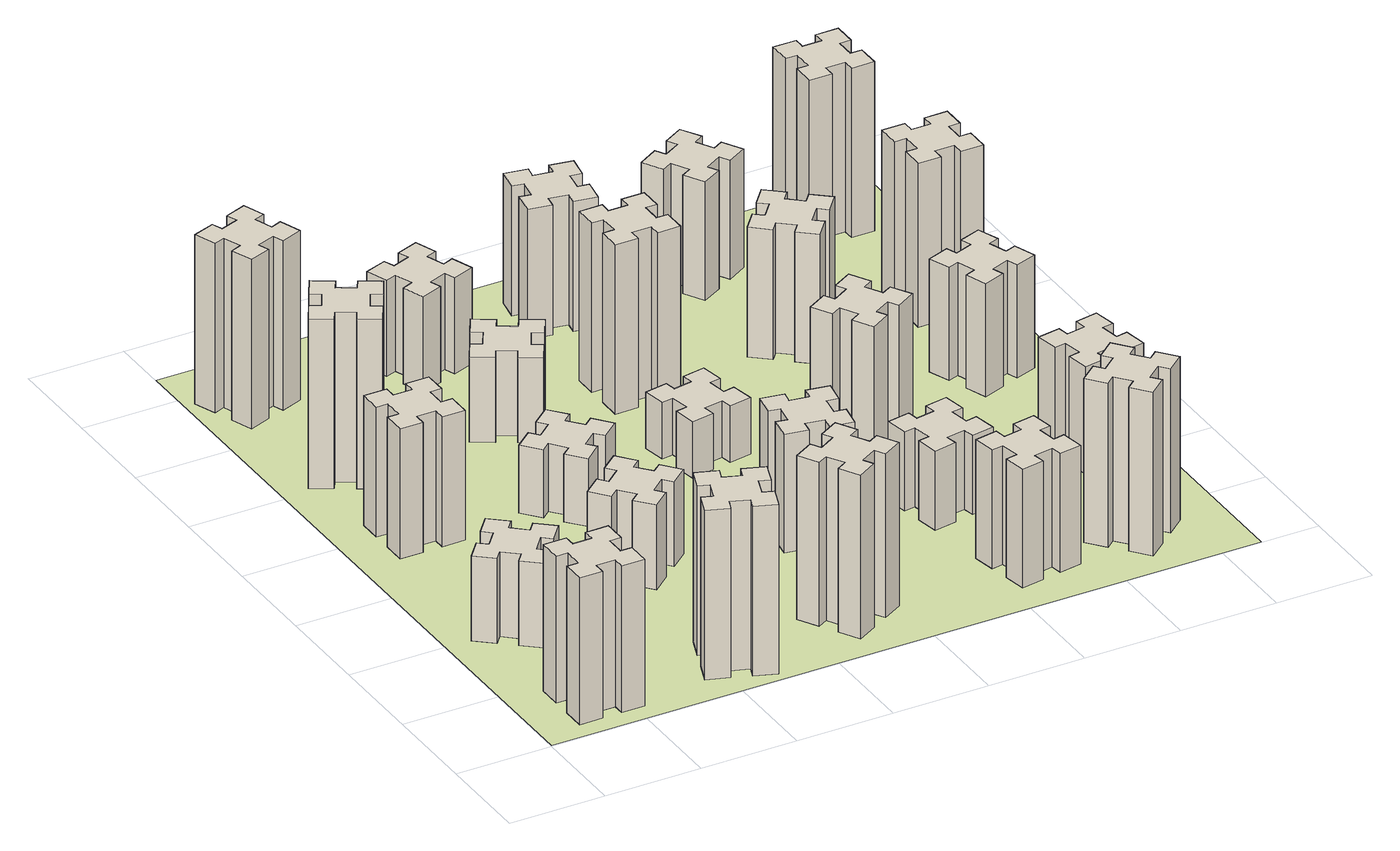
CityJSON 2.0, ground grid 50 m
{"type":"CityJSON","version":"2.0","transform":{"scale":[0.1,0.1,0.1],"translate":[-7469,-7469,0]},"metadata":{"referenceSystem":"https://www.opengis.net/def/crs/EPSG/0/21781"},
"CityObjects":{
"building1":{"type":"Building","attributes":{"class":"1000","function":"1000","usage":"1000","yearOfConstruction":2016,"roofType":"1000","measuredHeight":78,"storeysAboveGround":30,"storeysBelowGround":0},"geometry":[{"type":"Solid","lod":"1","boundaries":[[[[0,1,2,3,4,5,6,7,8,9,10,11,12,13,14,15,16,17,18,19]],[[17,16,20,21]],[[16,15,22,20]],[[15,14,23,22]],[[14,13,24,23]],[[13,12,25,24]],[[12,11,26,25]],[[11,10,27,26]],[[10,9,28,27]],[[9,8,29,28]],[[8,7,30,29]],[[7,6,31,30]],[[6,5,32,31]],[[5,4,33,32]],[[4,3,34,33]],[[3,2,35,34]],[[2,1,36,35]],[[1,0,37,36]],[[0,19,38,37]],[[19,18,39,38]],[[18,17,21,39]],[[24,25,26,27,28,29,30,31,32,33,34,35,36,37,38,39,21,20,22,23]]]]}]},
"building2":{"type":"Building","attributes":{"class":"1000","function":"1000","usage":"1000","yearOfConstruction":2016,"roofType":"1000","measuredHeight":45,"storeysAboveGround":30,"storeysBelowGround":0},"geometry":[{"type":"Solid","lod":"1","boundaries":[[[[40,41,42,43,44,45,46,47,48,49,50,51,52,53,54,55,56,57,58,59]],[[57,56,60,61]],[[56,55,62,60]],[[55,54,63,62]],[[54,53,64,63]],[[53,52,65,64]],[[52,51,66,65]],[[51,50,67,66]],[[50,49,68,67]],[[49,48,69,68]],[[48,47,70,69]],[[47,46,71,70]],[[46,45,72,71]],[[45,44,73,72]],[[44,43,74,73]],[[43,42,75,74]],[[42,41,76,75]],[[41,40,77,76]],[[40,59,78,77]],[[59,58,79,78]],[[58,57,61,79]],[[64,65,66,67,68,69,70,71,72,73,74,75,76,77,78,79,61,60,62,63]]]]}]},
"building3":{"type":"Building","attributes":{"class":"1000","function":"1000","usage":"1000","yearOfConstruction":2016,"roofType":"1000","measuredHeight":69,"storeysAboveGround":30,"storeysBelowGround":0},"geometry":[{"type":"Solid","lod":"1","boundaries":[[[[80,81,82,83,84,85,86,87,88,89,90,91,92,93,94,95,96,97,98,99]],[[97,96,100,101]],[[96,95,102,100]],[[95,94,103,102]],[[94,93,104,103]],[[93,92,105,104]],[[92,91,106,105]],[[91,90,107,106]],[[90,89,108,107]],[[89,88,109,108]],[[88,87,110,109]],[[87,86,111,110]],[[86,85,112,111]],[[85,84,113,112]],[[84,83,114,113]],[[83,82,115,114]],[[82,81,116,115]],[[81,80,117,116]],[[80,99,118,117]],[[99,98,119,118]],[[98,97,101,119]],[[104,105,106,107,108,109,110,111,112,113,114,115,116,117,118,119,101,100,102,103]]]]}]},
"building4":{"type":"Building","attributes":{"class":"1000","function":"1000","usage":"1000","yearOfConstruction":2016,"roofType":"1000","measuredHeight":90,"storeysAboveGround":30,"storeysBelowGround":0},"geometry":[{"type":"Solid","lod":"1","boundaries":[[[[120,121,122,123,124,125,126,127,128,129,130,131,132,133,134,135,136,137,138,139]],[[137,136,140,141]],[[136,135,142,140]],[[135,134,143,142]],[[134,133,144,143]],[[133,132,145,144]],[[132,131,146,145]],[[131,130,147,146]],[[130,129,148,147]],[[129,128,149,148]],[[128,127,150,149]],[[127,126,151,150]],[[126,125,152,151]],[[125,124,153,152]],[[124,123,154,153]],[[123,122,155,154]],[[122,121,156,155]],[[121,120,157,156]],[[120,139,158,157]],[[139,138,159,158]],[[138,137,141,159]],[[144,145,146,147,148,149,150,151,152,153,154,155,156,157,158,159,141,140,142,143]]]]}]},
"building5":{"type":"Building","attributes":{"class":"1000","function":"1000","usage":"1000","yearOfConstruction":2016,"roofType":"1000","measuredHeight":90,"storeysAboveGround":30,"storeysBelowGround":0},"geometry":[{"type":"Solid","lod":"1","boundaries":[[[[160,161,162,163,164,165,166,167,168,169,170,171,172,173,174,175,176,177,178,179]],[[177,176,180,181]],[[176,175,182,180]],[[175,174,183,182]],[[174,173,184,183]],[[173,172,185,184]],[[172,171,186,185]],[[171,170,187,186]],[[170,169,188,187]],[[169,168,189,188]],[[168,167,190,189]],[[167,166,191,190]],[[166,165,192,191]],[[165,164,193,192]],[[164,163,194,193]],[[163,162,195,194]],[[162,161,196,195]],[[161,160,197,196]],[[160,179,198,197]],[[179,178,199,198]],[[178,177,181,199]],[[184,185,186,187,188,189,190,191,192,193,194,195,196,197,198,199,181,180,182,183]]]]}]},
"building6":{"type":"Building","attributes":{"class":"1000","function":"1000","usage":"1000","yearOfConstruction":2016,"roofType":"1000","measuredHeight":90,"storeysAboveGround":30,"storeysBelowGround":0},"geometry":[{"type":"Solid","lod":"1","boundaries":[[[[200,201,202,203,204,205,206,207,208,209,210,211,212,213,214,215,216,217,218,219]],[[217,216,220,221]],[[216,215,222,220]],[[215,214,223,222]],[[214,213,224,223]],[[213,212,225,224]],[[212,211,226,225]],[[211,210,227,226]],[[210,209,228,227]],[[209,208,229,228]],[[208,207,230,229]],[[207,206,231,230]],[[206,205,232,231]],[[205,204,233,232]],[[204,203,234,233]],[[203,202,235,234]],[[202,201,236,235]],[[201,200,237,236]],[[200,219,238,237]],[[219,218,239,238]],[[218,217,221,239]],[[224,225,226,227,228,229,230,231,232,233,234,235,236,237,238,239,221,220,222,223]]]]}]},
"building7":{"type":"Building","attributes":{"class":"1000","function":"1000","usage":"1000","yearOfConstruction":2016,"roofType":"1000","measuredHeight":45,"storeysAboveGround":30,"storeysBelowGround":0},"geometry":[{"type":"Solid","lod":"1","boundaries":[[[[240,241,242,243,244,245,246,247,248,249,250,251,252,253,254,255,256,257,258,259]],[[257,256,260,261]],[[256,255,262,260]],[[255,254,263,262]],[[254,253,264,263]],[[253,252,265,264]],[[252,251,266,265]],[[251,250,267,266]],[[250,249,268,267]],[[249,248,269,268]],[[248,247,270,269]],[[247,246,271,270]],[[246,245,272,271]],[[245,244,273,272]],[[244,243,274,273]],[[243,242,275,274]],[[242,241,276,275]],[[241,240,277,276]],[[240,259,278,277]],[[259,258,279,278]],[[258,257,261,279]],[[264,265,266,267,268,269,270,271,272,273,274,275,276,277,278,279,261,260,262,263]]]]}]},
"building8":{"type":"Building","attributes":{"class":"1000","function":"1000","usage":"1000","yearOfConstruction":2016,"roofType":"1000","measuredHeight":36,"storeysAboveGround":30,"storeysBelowGround":0},"geometry":[{"type":"Solid","lod":"1","boundaries":[[[[280,281,282,283,284,285,286,287,288,289,290,291,292,293,294,295,296,297,298,299]],[[297,296,300,301]],[[296,295,302,300]],[[295,294,303,302]],[[294,293,304,303]],[[293,292,305,304]],[[292,291,306,305]],[[291,290,307,306]],[[290,289,308,307]],[[289,288,309,308]],[[288,287,310,309]],[[287,286,311,310]],[[286,285,312,311]],[[285,284,313,312]],[[284,283,314,313]],[[283,282,315,314]],[[282,281,316,315]],[[281,280,317,316]],[[280,299,318,317]],[[299,298,319,318]],[[298,297,301,319]],[[304,305,306,307,308,309,310,311,312,313,314,315,316,317,318,319,301,300,302,303]]]]}]},
"building9":{"type":"Building","attributes":{"class":"1000","function":"1000","usage":"1000","yearOfConstruction":2016,"roofType":"1000","measuredHeight":87,"storeysAboveGround":30,"storeysBelowGround":0},"geometry":[{"type":"Solid","lod":"1","boundaries":[[[[320,321,322,323,324,325,326,327,328,329,330,331,332,333,334,335,336,337,338,339]],[[337,336,340,341]],[[336,335,342,340]],[[335,334,343,342]],[[334,333,344,343]],[[333,332,345,344]],[[332,331,346,345]],[[331,330,347,346]],[[330,329,348,347]],[[329,328,349,348]],[[328,327,350,349]],[[327,326,351,350]],[[326,325,352,351]],[[325,324,353,352]],[[324,323,354,353]],[[323,322,355,354]],[[322,321,356,355]],[[321,320,357,356]],[[320,339,358,357]],[[339,338,359,358]],[[338,337,341,359]],[[344,345,346,347,348,349,350,351,352,353,354,355,356,357,358,359,341,340,342,343]]]]}]},
"building10":{"type":"Building","attributes":{"class":"1000","function":"1000","usage":"1000","yearOfConstruction":2016,"roofType":"1000","measuredHeight":45,"storeysAboveGround":30,"storeysBelowGround":0},"geometry":[{"type":"Solid","lod":"1","boundaries":[[[[360,361,362,363,364,365,366,367,368,369,370,371,372,373,374,375,376,377,378,379]],[[377,376,380,381]],[[376,375,382,380]],[[375,374,383,382]],[[374,373,384,383]],[[373,372,385,384]],[[372,371,386,385]],[[371,370,387,386]],[[370,369,388,387]],[[369,368,389,388]],[[368,367,390,389]],[[367,366,391,390]],[[366,365,392,391]],[[365,364,393,392]],[[364,363,394,393]],[[363,362,395,394]],[[362,361,396,395]],[[361,360,397,396]],[[360,379,398,397]],[[379,378,399,398]],[[378,377,381,399]],[[384,385,386,387,388,389,390,391,392,393,394,395,396,397,398,399,381,380,382,383]]]]}]},
"building11":{"type":"Building","attributes":{"class":"1000","function":"1000","usage":"1000","yearOfConstruction":2016,"roofType":"1000","measuredHeight":51,"storeysAboveGround":30,"storeysBelowGround":0},"geometry":[{"type":"Solid","lod":"1","boundaries":[[[[400,401,402,403,404,405,406,407,408,409,410,411,412,413,414,415,416,417,418,419]],[[417,416,420,421]],[[416,415,422,420]],[[415,414,423,422]],[[414,413,424,423]],[[413,412,425,424]],[[412,411,426,425]],[[411,410,427,426]],[[410,409,428,427]],[[409,408,429,428]],[[408,407,430,429]],[[407,406,431,430]],[[406,405,432,431]],[[405,404,433,432]],[[404,403,434,433]],[[403,402,435,434]],[[402,401,436,435]],[[401,400,437,436]],[[400,419,438,437]],[[419,418,439,438]],[[418,417,421,439]],[[424,425,426,427,428,429,430,431,432,433,434,435,436,437,438,439,421,420,422,423]]]]}]},
"building12":{"type":"Building","attributes":{"class":"1000","function":"1000","usage":"1000","yearOfConstruction":2016,"roofType":"1000","measuredHeight":63,"storeysAboveGround":30,"storeysBelowGround":0},"geometry":[{"type":"Solid","lod":"1","boundaries":[[[[440,441,442,443,444,445,446,447,448,449,450,451,452,453,454,455,456,457,458,459]],[[457,456,460,461]],[[456,455,462,460]],[[455,454,463,462]],[[454,453,464,463]],[[453,452,465,464]],[[452,451,466,465]],[[451,450,467,466]],[[450,449,468,467]],[[449,448,469,468]],[[448,447,470,469]],[[447,446,471,470]],[[446,445,472,471]],[[445,444,473,472]],[[444,443,474,473]],[[443,442,475,474]],[[442,441,476,475]],[[441,440,477,476]],[[440,459,478,477]],[[459,458,479,478]],[[458,457,461,479]],[[464,465,466,467,468,469,470,471,472,473,474,475,476,477,478,479,461,460,462,463]]]]}]},
"building13":{"type":"Building","attributes":{"class":"1000","function":"1000","usage":"1000","yearOfConstruction":2016,"roofType":"1000","measuredHeight":30,"storeysAboveGround":30,"storeysBelowGround":0},"geometry":[{"type":"Solid","lod":"1","boundaries":[[[[480,481,482,483,484,485,486,487,488,489,490,491,492,493,494,495,496,497,498,499]],[[497,496,500,501]],[[496,495,502,500]],[[495,494,503,502]],[[494,493,504,503]],[[493,492,505,504]],[[492,491,506,505]],[[491,490,507,506]],[[490,489,508,507]],[[489,488,509,508]],[[488,487,510,509]],[[487,486,511,510]],[[486,485,512,511]],[[485,484,513,512]],[[484,483,514,513]],[[483,482,515,514]],[[482,481,516,515]],[[481,480,517,516]],[[480,499,518,517]],[[499,498,519,518]],[[498,497,501,519]],[[504,505,506,507,508,509,510,511,512,513,514,515,516,517,518,519,501,500,502,503]]]]}]},
"building14":{"type":"Building","attributes":{"class":"1000","function":"1000","usage":"1000","yearOfConstruction":2016,"roofType":"1000","measuredHeight":90,"storeysAboveGround":30,"storeysBelowGround":0},"geometry":[{"type":"Solid","lod":"1","boundaries":[[[[520,521,522,523,524,525,526,527,528,529,530,531,532,533,534,535,536,537,538,539]],[[537,536,540,541]],[[536,535,542,540]],[[535,534,543,542]],[[534,533,544,543]],[[533,532,545,544]],[[532,531,546,545]],[[531,530,547,546]],[[530,529,548,547]],[[529,528,549,548]],[[528,527,550,549]],[[527,526,551,550]],[[526,525,552,551]],[[525,524,553,552]],[[524,523,554,553]],[[523,522,555,554]],[[522,521,556,555]],[[521,520,557,556]],[[520,539,558,557]],[[539,538,559,558]],[[538,537,541,559]],[[544,545,546,547,548,549,550,551,552,553,554,555,556,557,558,559,541,540,542,543]]]]}]},
"building15":{"type":"Building","attributes":{"class":"1000","function":"1000","usage":"1000","yearOfConstruction":2016,"roofType":"1000","measuredHeight":63,"storeysAboveGround":30,"storeysBelowGround":0},"geometry":[{"type":"Solid","lod":"1","boundaries":[[[[560,561,562,563,564,565,566,567,568,569,570,571,572,573,574,575,576,577,578,579]],[[577,576,580,581]],[[576,575,582,580]],[[575,574,583,582]],[[574,573,584,583]],[[573,572,585,584]],[[572,571,586,585]],[[571,570,587,586]],[[570,569,588,587]],[[569,568,589,588]],[[568,567,590,589]],[[567,566,591,590]],[[566,565,592,591]],[[565,564,593,592]],[[564,563,594,593]],[[563,562,595,594]],[[562,561,596,595]],[[561,560,597,596]],[[560,579,598,597]],[[579,578,599,598]],[[578,577,581,599]],[[584,585,586,587,588,589,590,591,592,593,594,595,596,597,598,599,581,580,582,583]]]]}]},
"building16":{"type":"Building","attributes":{"class":"1000","function":"1000","usage":"1000","yearOfConstruction":2016,"roofType":"1000","measuredHeight":69,"storeysAboveGround":30,"storeysBelowGround":0},"geometry":[{"type":"Solid","lod":"1","boundaries":[[[[600,601,602,603,604,605,606,607,608,609,610,611,612,613,614,615,616,617,618,619]],[[617,616,620,621]],[[616,615,622,620]],[[615,614,623,622]],[[614,613,624,623]],[[613,612,625,624]],[[612,611,626,625]],[[611,610,627,626]],[[610,609,628,627]],[[609,608,629,628]],[[608,607,630,629]],[[607,606,631,630]],[[606,605,632,631]],[[605,604,633,632]],[[604,603,634,633]],[[603,602,635,634]],[[602,601,636,635]],[[601,600,637,636]],[[600,619,638,637]],[[619,618,639,638]],[[618,617,621,639]],[[624,625,626,627,628,629,630,631,632,633,634,635,636,637,638,639,621,620,622,623]]]]}]},
"building17":{"type":"Building","attributes":{"class":"1000","function":"1000","usage":"1000","yearOfConstruction":2016,"roofType":"1000","measuredHeight":42,"storeysAboveGround":30,"storeysBelowGround":0},"geometry":[{"type":"Solid","lod":"1","boundaries":[[[[640,641,642,643,644,645,646,647,648,649,650,651,652,653,654,655,656,657,658,659]],[[657,656,660,661]],[[656,655,662,660]],[[655,654,663,662]],[[654,653,664,663]],[[653,652,665,664]],[[652,651,666,665]],[[651,650,667,666]],[[650,649,668,667]],[[649,648,669,668]],[[648,647,670,669]],[[647,646,671,670]],[[646,645,672,671]],[[645,644,673,672]],[[644,643,674,673]],[[643,642,675,674]],[[642,641,676,675]],[[641,640,677,676]],[[640,659,678,677]],[[659,658,679,678]],[[658,657,661,679]],[[664,665,666,667,668,669,670,671,672,673,674,675,676,677,678,679,661,660,662,663]]]]}]},
"building18":{"type":"Building","attributes":{"class":"1000","function":"1000","usage":"1000","yearOfConstruction":2016,"roofType":"1000","measuredHeight":69,"storeysAboveGround":30,"storeysBelowGround":0},"geometry":[{"type":"Solid","lod":"1","boundaries":[[[[680,681,682,683,684,685,686,687,688,689,690,691,692,693,694,695,696,697,698,699]],[[697,696,700,701]],[[696,695,702,700]],[[695,694,703,702]],[[694,693,704,703]],[[693,692,705,704]],[[692,691,706,705]],[[691,690,707,706]],[[690,689,708,707]],[[689,688,709,708]],[[688,687,710,709]],[[687,686,711,710]],[[686,685,712,711]],[[685,684,713,712]],[[684,683,714,713]],[[683,682,715,714]],[[682,681,716,715]],[[681,680,717,716]],[[680,699,718,717]],[[699,698,719,718]],[[698,697,701,719]],[[704,705,706,707,708,709,710,711,712,713,714,715,716,717,718,719,701,700,702,703]]]]}]},
"building19":{"type":"Building","attributes":{"class":"1000","function":"1000","usage":"1000","yearOfConstruction":2016,"roofType":"1000","measuredHeight":87,"storeysAboveGround":30,"storeysBelowGround":0},"geometry":[{"type":"Solid","lod":"1","boundaries":[[[[720,721,722,723,724,725,726,727,728,729,730,731,732,733,734,735,736,737,738,739]],[[737,736,740,741]],[[736,735,742,740]],[[735,734,743,742]],[[734,733,744,743]],[[733,732,745,744]],[[732,731,746,745]],[[731,730,747,746]],[[730,729,748,747]],[[729,728,749,748]],[[728,727,750,749]],[[727,726,751,750]],[[726,725,752,751]],[[725,724,753,752]],[[724,723,754,753]],[[723,722,755,754]],[[722,721,756,755]],[[721,720,757,756]],[[720,739,758,757]],[[739,738,759,758]],[[738,737,741,759]],[[744,745,746,747,748,749,750,751,752,753,754,755,756,757,758,759,741,740,742,743]]]]}]},
"building20":{"type":"Building","attributes":{"class":"1000","function":"1000","usage":"1000","yearOfConstruction":2016,"roofType":"1000","measuredHeight":69,"storeysAboveGround":30,"storeysBelowGround":0},"geometry":[{"type":"Solid","lod":"1","boundaries":[[[[760,761,762,763,764,765,766,767,768,769,770,771,772,773,774,775,776,777,778,779]],[[777,776,780,781]],[[776,775,782,780]],[[775,774,783,782]],[[774,773,784,783]],[[773,772,785,784]],[[772,771,786,785]],[[771,770,787,786]],[[770,769,788,787]],[[769,768,789,788]],[[768,767,790,789]],[[767,766,791,790]],[[766,765,792,791]],[[765,764,793,792]],[[764,763,794,793]],[[763,762,795,794]],[[762,761,796,795]],[[761,760,797,796]],[[760,779,798,797]],[[779,778,799,798]],[[778,777,781,799]],[[784,785,786,787,788,789,790,791,792,793,794,795,796,797,798,799,781,780,782,783]]]]}]},
"building21":{"type":"Building","attributes":{"class":"1000","function":"1000","usage":"1000","yearOfConstruction":2016,"roofType":"1000","measuredHeight":63,"storeysAboveGround":30,"storeysBelowGround":0},"geometry":[{"type":"Solid","lod":"1","boundaries":[[[[800,801,802,803,804,805,806,807,808,809,810,811,812,813,814,815,816,817,818,819]],[[817,816,820,821]],[[816,815,822,820]],[[815,814,823,822]],[[814,813,824,823]],[[813,812,825,824]],[[812,811,826,825]],[[811,810,827,826]],[[810,809,828,827]],[[809,808,829,828]],[[808,807,830,829]],[[807,806,831,830]],[[806,805,832,831]],[[805,804,833,832]],[[804,803,834,833]],[[803,802,835,834]],[[802,801,836,835]],[[801,800,837,836]],[[800,819,838,837]],[[819,818,839,838]],[[818,817,821,839]],[[824,825,826,827,828,829,830,831,832,833,834,835,836,837,838,839,821,820,822,823]]]]}]},
"building22":{"type":"Building","attributes":{"class":"1000","function":"1000","usage":"1000","yearOfConstruction":2016,"roofType":"1000","measuredHeight":57,"storeysAboveGround":30,"storeysBelowGround":0},"geometry":[{"type":"Solid","lod":"1","boundaries":[[[[840,841,842,843,844,845,846,847,848,849,850,851,852,853,854,855,856,857,858,859]],[[857,856,860,861]],[[856,855,862,860]],[[855,854,863,862]],[[854,853,864,863]],[[853,852,865,864]],[[852,851,866,865]],[[851,850,867,866]],[[850,849,868,867]],[[849,848,869,868]],[[848,847,870,869]],[[847,846,871,870]],[[846,845,872,871]],[[845,844,873,872]],[[844,843,874,873]],[[843,842,875,874]],[[842,841,876,875]],[[841,840,877,876]],[[840,859,878,877]],[[859,858,879,878]],[[858,857,861,879]],[[864,865,866,867,868,869,870,871,872,873,874,875,876,877,878,879,861,860,862,863]]]]}]},
"building23":{"type":"Building","attributes":{"class":"1000","function":"1000","usage":"1000","yearOfConstruction":2016,"roofType":"1000","measuredHeight":60,"storeysAboveGround":30,"storeysBelowGround":0},"geometry":[{"type":"Solid","lod":"1","boundaries":[[[[880,881,882,883,884,885,886,887,888,889,890,891,892,893,894,895,896,897,898,899]],[[897,896,900,901]],[[896,895,902,900]],[[895,894,903,902]],[[894,893,904,903]],[[893,892,905,904]],[[892,891,906,905]],[[891,890,907,906]],[[890,889,908,907]],[[889,888,909,908]],[[888,887,910,909]],[[887,886,911,910]],[[886,885,912,911]],[[885,884,913,912]],[[884,883,914,913]],[[883,882,915,914]],[[882,881,916,915]],[[881,880,917,916]],[[880,899,918,917]],[[899,898,919,918]],[[898,897,901,919]],[[904,905,906,907,908,909,910,911,912,913,914,915,916,917,918,919,901,900,902,903]]]]}]},
"building24":{"type":"Building","attributes":{"class":"1000","function":"1000","usage":"1000","yearOfConstruction":2016,"roofType":"1000","measuredHeight":87,"storeysAboveGround":30,"storeysBelowGround":0},"geometry":[{"type":"Solid","lod":"1","boundaries":[[[[920,921,922,923,924,925,926,927,928,929,930,931,932,933,934,935,936,937,938,939]],[[937,936,940,941]],[[936,935,942,940]],[[935,934,943,942]],[[934,933,944,943]],[[933,932,945,944]],[[932,931,946,945]],[[931,930,947,946]],[[930,929,948,947]],[[929,928,949,948]],[[928,927,950,949]],[[927,926,951,950]],[[926,925,952,951]],[[925,924,953,952]],[[924,923,954,953]],[[923,922,955,954]],[[922,921,956,955]],[[921,920,957,956]],[[920,939,958,957]],[[939,938,959,958]],[[938,937,941,959]],[[944,945,946,947,948,949,950,951,952,953,954,955,956,957,958,959,941,940,942,943]]]]}]},
"building25":{"type":"Building","attributes":{"class":"1000","function":"1000","usage":"1000","yearOfConstruction":2016,"roofType":"1000","measuredHeight":90,"storeysAboveGround":30,"storeysBelowGround":0},"geometry":[{"type":"Solid","lod":"1","boundaries":[[[[960,961,962,963,964,965,966,967,968,969,970,971,972,973,974,975,976,977,978,979]],[[977,976,980,981]],[[976,975,982,980]],[[975,974,983,982]],[[974,973,984,983]],[[973,972,985,984]],[[972,971,986,985]],[[971,970,987,986]],[[970,969,988,987]],[[969,968,989,988]],[[968,967,990,989]],[[967,966,991,990]],[[966,965,992,991]],[[965,964,993,992]],[[964,963,994,993]],[[963,962,995,994]],[[962,961,996,995]],[[961,960,997,996]],[[960,979,998,997]],[[979,978,999,998]],[[978,977,981,999]],[[984,985,986,987,988,989,990,991,992,993,994,995,996,997,998,999,981,980,982,983]]]]}]},
"landuse1":{"type":"LandUse","attributes":{"name":"plot1","function":"1010"},"geometry":[{"type":"MultiSurface","lod":"1","boundaries":[[[1000,1001,1002,1003]]]}]}
},
"vertices":[
[265,325,0],[265,225,0],[205,225,0],[205,105,0],[325,105,0],[325,165,0],[425,165,0],[425,105,0],[545,105,0],[545,225,0],[485,225,0],[485,325,0],[545,325,0],[545,445,0],[425,445,0],[425,385,0],[325,385,0],[325,445,0],[205,445,0],[205,325,0],[325,385,780],[325,445,780],[425,385,780],[425,445,780],[545,445,780],[545,325,780],[485,325,780],[485,225,780],[545,225,780],[545,105,780],[425,105,780],[425,165,780],[325,165,780],[325,105,780],[205,105,780],[205,225,780],[265,225,780],[265,325,780],[205,325,780],[205,445,780],
[484,1067,0],[408,1132,0],[446,1178,0],[354,1255,0],[277,1163,0],[323,1124,0],[259,1048,0],[213,1086,0],[136,994,0],[228,917,0],[266,963,0],[343,899,0],[304,853,0],[396,776,0],[473,868,0],[427,906,0],[492,983,0],[538,944,0],[615,1036,0],[523,1113,0],[492,983,450],[538,944,450],[427,906,450],[473,868,450],[396,776,450],[304,853,450],[343,899,450],[266,963,450],[228,917,450],[136,994,450],[213,1086,450],[259,1048,450],[323,1124,450],[277,1163,450],[354,1255,450],[446,1178,450],[408,1132,450],[484,1067,450],[523,1113,450],[615,1036,450],
[425,2065,0],[325,2065,0],[325,2125,0],[205,2125,0],[205,2005,0],[265,2005,0],[265,1905,0],[205,1905,0],[205,1785,0],[325,1785,0],[325,1845,0],[425,1845,0],[425,1785,0],[545,1785,0],[545,1905,0],[485,1905,0],[485,2005,0],[545,2005,0],[545,2125,0],[425,2125,0],[485,2005,690],[545,2005,690],[485,1905,690],[545,1905,690],[545,1785,690],[425,1785,690],[425,1845,690],[325,1845,690],[325,1785,690],[205,1785,690],[205,1905,690],[265,1905,690],[265,2005,690],[205,2005,690],[205,2125,690],[325,2125,690],[325,2065,690],[425,2065,690],[425,2125,690],[545,2125,690],
[474,2666,0],[387,2716,0],[417,2768,0],[313,2828,0],[253,2724,0],[305,2694,0],[255,2607,0],[203,2637,0],[143,2533,0],[247,2473,0],[277,2525,0],[364,2475,0],[334,2423,0],[438,2363,0],[498,2467,0],[446,2497,0],[496,2584,0],[548,2554,0],[608,2658,0],[504,2718,0],[496,2584,900],[548,2554,900],[446,2497,900],[498,2467,900],[438,2363,900],[334,2423,900],[364,2475,900],[277,2525,900],[247,2473,900],[143,2533,900],[203,2637,900],[255,2607,900],[305,2694,900],[253,2724,900],[313,2828,900],[417,2768,900],[387,2716,900],[474,2666,900],[504,2718,900],[608,2658,900],
[1029,360,0],[995,266,0],[939,287,0],[897,174,0],[1010,133,0],[1031,189,0],[1125,155,0],[1104,99,0],[1217,57,0],[1258,170,0],[1202,191,0],[1236,285,0],[1292,264,0],[1333,377,0],[1220,418,0],[1200,362,0],[1106,396,0],[1127,452,0],[1014,493,0],[973,380,0],[1106,396,900],[1127,452,900],[1200,362,900],[1220,418,900],[1333,377,900],[1292,264,900],[1236,285,900],[1202,191,900],[1258,170,900],[1217,57,900],[1104,99,900],[1125,155,900],[1031,189,900],[1010,133,900],[897,174,900],[939,287,900],[995,266,900],[1029,360,900],[973,380,900],[1014,493,900],
[155,3345,0],[189,3251,0],[133,3230,0],[174,3117,0],[287,3159,0],[266,3215,0],[360,3249,0],[380,3193,0],[493,3234,0],[452,3347,0],[396,3326,0],[362,3420,0],[418,3440,0],[377,3553,0],[264,3512,0],[285,3456,0],[191,3422,0],[170,3478,0],[57,3437,0],[99,3324,0],[191,3422,900],[170,3478,900],[285,3456,900],[264,3512,900],[377,3553,900],[418,3440,900],[362,3420,900],[396,3326,900],[452,3347,900],[493,3234,900],[380,3193,900],[360,3249,900],[266,3215,900],[287,3159,900],[174,3117,900],[133,3230,900],[189,3251,900],[155,3345,900],[99,3324,900],[57,3437,900],
[1083,1332,0],[1006,1267,0],[968,1313,0],[876,1236,0],[953,1144,0],[999,1183,0],[1063,1106,0],[1017,1068,0],[1094,976,0],[1186,1053,0],[1148,1099,0],[1224,1163,0],[1263,1117,0],[1355,1194,0],[1278,1286,0],[1232,1248,0],[1167,1324,0],[1213,1363,0],[1136,1455,0],[1044,1378,0],[1167,1324,450],[1213,1363,450],[1232,1248,450],[1278,1286,450],[1355,1194,450],[1263,1117,450],[1224,1163,450],[1148,1099,450],[1186,1053,450],[1094,976,450],[1017,1068,450],[1063,1106,450],[999,1183,450],[953,1144,450],[876,1236,450],[968,1313,450],[1006,1267,450],[1083,1332,450],[1044,1378,450],[1136,1455,450],
[1083,1972,0],[1006,1907,0],[968,1953,0],[876,1876,0],[953,1784,0],[999,1823,0],[1063,1746,0],[1017,1708,0],[1094,1616,0],[1186,1693,0],[1148,1739,0],[1224,1803,0],[1263,1757,0],[1355,1834,0],[1278,1926,0],[1232,1888,0],[1167,1964,0],[1213,2003,0],[1136,2095,0],[1044,2018,0],[1167,1964,360],[1213,2003,360],[1232,1888,360],[1278,1926,360],[1355,1834,360],[1263,1757,360],[1224,1803,360],[1148,1739,360],[1186,1693,360],[1094,1616,360],[1017,1708,360],[1063,1746,360],[999,1823,360],[953,1784,360],[876,1876,360],[968,1953,360],[1006,1907,360],[1083,1972,360],[1044,2018,360],[1136,2095,360],
[1744,496,0],[1657,446,0],[1627,498,0],[1523,438,0],[1583,334,0],[1635,364,0],[1685,277,0],[1633,247,0],[1693,143,0],[1797,203,0],[1767,255,0],[1854,305,0],[1884,253,0],[1988,313,0],[1928,417,0],[1876,387,0],[1826,474,0],[1878,504,0],[1818,608,0],[1714,548,0],[1826,474,870],[1878,504,870],[1876,387,870],[1928,417,870],[1988,313,870],[1884,253,870],[1854,305,870],[1767,255,870],[1797,203,870],[1693,143,870],[1633,247,870],[1685,277,870],[1635,364,870],[1583,334,870],[1523,438,870],[1627,498,870],[1657,446,870],[1744,496,870],[1714,548,870],[1818,608,870],
[1117,2525,0],[1204,2475,0],[1174,2423,0],[1278,2363,0],[1338,2467,0],[1286,2497,0],[1336,2584,0],[1388,2554,0],[1448,2658,0],[1344,2718,0],[1314,2666,0],[1227,2716,0],[1257,2768,0],[1153,2828,0],[1093,2724,0],[1145,2694,0],[1095,2607,0],[1043,2637,0],[983,2533,0],[1087,2473,0],[1095,2607,450],[1043,2637,450],[1145,2694,450],[1093,2724,450],[1153,2828,450],[1257,2768,450],[1227,2716,450],[1314,2666,450],[1344,2718,450],[1448,2658,450],[1388,2554,450],[1336,2584,450],[1286,2497,450],[1338,2467,450],[1278,2363,450],[1174,2423,450],[1204,2475,450],[1117,2525,450],[1087,2473,450],[983,2533,450],
[1125,3356,0],[1031,3322,0],[1010,3378,0],[897,3337,0],[939,3224,0],[995,3245,0],[1029,3151,0],[973,3130,0],[1014,3017,0],[1127,3059,0],[1106,3115,0],[1200,3149,0],[1220,3093,0],[1333,3134,0],[1292,3247,0],[1236,3226,0],[1202,3320,0],[1258,3340,0],[1217,3453,0],[1104,3412,0],[1202,3320,510],[1258,3340,510],[1236,3226,510],[1292,3247,510],[1333,3134,510],[1220,3093,510],[1200,3149,510],[1106,3115,510],[1127,3059,510],[1014,3017,510],[973,3130,510],[1029,3151,510],[995,3245,510],[939,3224,510],[897,3337,510],[1010,3378,510],[1031,3322,510],[1125,3356,510],[1104,3412,510],[1217,3453,510],
[2055,1047,0],[2072,1145,0],[2131,1135,0],[2152,1253,0],[2034,1274,0],[2024,1215,0],[1925,1232,0],[1936,1291,0],[1817,1312,0],[1797,1194,0],[1856,1184,0],[1838,1085,0],[1779,1096,0],[1758,977,0],[1877,957,0],[1887,1016,0],[1985,998,0],[1975,939,0],[2093,918,0],[2114,1037,0],[1985,998,630],[1975,939,630],[1887,1016,630],[1877,957,630],[1758,977,630],[1779,1096,630],[1838,1085,630],[1856,1184,630],[1797,1194,630],[1817,1312,630],[1936,1291,630],[1925,1232,630],[2024,1215,630],[2034,1274,630],[2152,1253,630],[2131,1135,630],[2072,1145,630],[2055,1047,630],[2114,1037,630],[2093,918,630],
[1972,1925,0],[1955,2024,0],[2014,2034,0],[1993,2152,0],[1875,2131,0],[1885,2072,0],[1787,2055,0],[1777,2114,0],[1658,2093,0],[1679,1975,0],[1738,1985,0],[1756,1887,0],[1697,1877,0],[1717,1758,0],[1836,1779,0],[1825,1838,0],[1924,1856,0],[1934,1797,0],[2052,1817,0],[2031,1936,0],[1924,1856,300],[1934,1797,300],[1825,1838,300],[1836,1779,300],[1717,1758,300],[1697,1877,300],[1756,1887,300],[1738,1985,300],[1679,1975,300],[1658,2093,300],[1777,2114,300],[1787,2055,300],[1885,2072,300],[1875,2131,300],[1993,2152,300],[2014,2034,300],[1955,2024,300],[1972,1925,300],[2031,1936,300],[2052,1817,300],
[1905,2705,0],[1805,2705,0],[1805,2765,0],[1685,2765,0],[1685,2645,0],[1745,2645,0],[1745,2545,0],[1685,2545,0],[1685,2425,0],[1805,2425,0],[1805,2485,0],[1905,2485,0],[1905,2425,0],[2025,2425,0],[2025,2545,0],[1965,2545,0],[1965,2645,0],[2025,2645,0],[2025,2765,0],[1905,2765,0],[1965,2645,900],[2025,2645,900],[1965,2545,900],[2025,2545,900],[2025,2425,900],[1905,2425,900],[1905,2485,900],[1805,2485,900],[1805,2425,900],[1685,2425,900],[1685,2545,900],[1745,2545,900],[1745,2645,900],[1685,2645,900],[1685,2765,900],[1805,2765,900],[1805,2705,900],[1905,2705,900],[1905,2765,900],[2025,2765,900],
[2665,258,0],[2764,276,0],[2774,217,0],[2892,237,0],[2871,356,0],[2812,345,0],[2795,444,0],[2854,454,0],[2833,572,0],[2715,551,0],[2725,492,0],[2627,475,0],[2617,534,0],[2498,513,0],[2519,395,0],[2578,405,0],[2596,307,0],[2537,297,0],[2557,178,0],[2676,199,0],[2596,307,630],[2537,297,630],[2578,405,630],[2519,395,630],[2498,513,630],[2617,534,630],[2627,475,630],[2725,492,630],[2715,551,630],[2833,572,630],[2854,454,630],[2795,444,630],[2812,345,630],[2871,356,630],[2892,237,630],[2774,217,630],[2764,276,630],[2665,258,630],[2676,199,630],[2557,178,630],
[1924,3435,0],[1825,3452,0],[1836,3511,0],[1717,3532,0],[1697,3414,0],[1756,3404,0],[1738,3305,0],[1679,3316,0],[1658,3197,0],[1777,3177,0],[1787,3236,0],[1885,3218,0],[1875,3159,0],[1993,3138,0],[2014,3257,0],[1955,3267,0],[1972,3365,0],[2031,3355,0],[2052,3473,0],[1934,3494,0],[1972,3365,690],[2031,3355,690],[1955,3267,690],[2014,3257,690],[1993,3138,690],[1875,3159,690],[1885,3218,690],[1787,3236,690],[1777,3177,690],[1658,3197,690],[1679,3316,690],[1738,3305,690],[1756,3404,690],[1697,3414,690],[1717,3532,690],[1836,3511,690],[1825,3452,690],[1924,3435,690],[1934,3494,690],[2052,3473,690],
[2625,1132,0],[2527,1115,0],[2517,1174,0],[2398,1153,0],[2419,1035,0],[2478,1045,0],[2496,947,0],[2437,937,0],[2457,818,0],[2576,839,0],[2565,898,0],[2664,916,0],[2674,857,0],[2792,877,0],[2771,996,0],[2712,985,0],[2695,1084,0],[2754,1094,0],[2733,1212,0],[2615,1191,0],[2695,1084,420],[2754,1094,420],[2712,985,420],[2771,996,420],[2792,877,420],[2674,857,420],[2664,916,420],[2565,898,420],[2576,839,420],[2457,818,420],[2437,937,420],[2496,947,420],[2478,1045,420],[2419,1035,420],[2398,1153,420],[2517,1174,420],[2527,1115,420],[2625,1132,420],[2615,1191,420],[2733,1212,420],
[2475,1744,0],[2525,1657,0],[2473,1627,0],[2533,1523,0],[2637,1583,0],[2607,1635,0],[2694,1685,0],[2724,1633,0],[2828,1693,0],[2768,1797,0],[2716,1767,0],[2666,1854,0],[2718,1884,0],[2658,1988,0],[2554,1928,0],[2584,1876,0],[2497,1826,0],[2467,1878,0],[2363,1818,0],[2423,1714,0],[2497,1826,690],[2467,1878,690],[2584,1876,690],[2554,1928,690],[2658,1988,690],[2718,1884,690],[2666,1854,690],[2716,1767,690],[2768,1797,690],[2828,1693,690],[2724,1633,690],[2694,1685,690],[2607,1635,690],[2637,1583,690],[2533,1523,690],[2473,1627,690],[2525,1657,690],[2475,1744,690],[2423,1714,690],[2363,1818,690],
[3268,259,0],[3344,323,0],[3383,277,0],[3475,354,0],[3398,446,0],[3352,408,0],[3287,484,0],[3333,523,0],[3256,615,0],[3164,538,0],[3203,492,0],[3126,427,0],[3088,473,0],[2996,396,0],[3073,304,0],[3119,343,0],[3183,266,0],[3137,228,0],[3214,136,0],[3306,213,0],[3183,266,870],[3137,228,870],[3119,343,870],[3073,304,870],[2996,396,870],[3088,473,870],[3126,427,870],[3203,492,870],[3164,538,870],[3256,615,870],[3333,523,870],[3287,484,870],[3352,408,870],[3398,446,870],[3475,354,870],[3383,277,870],[3344,323,870],[3268,259,870],[3306,213,870],[3214,136,870],
[2804,2647,0],[2728,2712,0],[2766,2758,0],[2674,2835,0],[2597,2743,0],[2643,2704,0],[2579,2628,0],[2533,2666,0],[2456,2574,0],[2548,2497,0],[2586,2543,0],[2663,2479,0],[2624,2433,0],[2716,2356,0],[2793,2448,0],[2747,2486,0],[2812,2563,0],[2858,2524,0],[2935,2616,0],[2843,2693,0],[2812,2563,690],[2858,2524,690],[2747,2486,690],[2793,2448,690],[2716,2356,690],[2624,2433,690],[2663,2479,690],[2586,2543,690],[2548,2497,690],[2456,2574,690],[2533,2666,690],[2579,2628,690],[2643,2704,690],[2597,2743,690],[2674,2835,690],[2766,2758,690],[2728,2712,690],[2804,2647,690],[2843,2693,690],[2935,2616,690],
[2716,3347,0],[2666,3434,0],[2718,3464,0],[2658,3568,0],[2554,3508,0],[2584,3456,0],[2497,3406,0],[2467,3458,0],[2363,3398,0],[2423,3294,0],[2475,3324,0],[2525,3237,0],[2473,3207,0],[2533,3103,0],[2637,3163,0],[2607,3215,0],[2694,3265,0],[2724,3213,0],[2828,3273,0],[2768,3377,0],[2694,3265,630],[2724,3213,630],[2607,3215,630],[2637,3163,630],[2533,3103,630],[2473,3207,630],[2525,3237,630],[2475,3324,630],[2423,3294,630],[2363,3398,630],[2467,3458,630],[2497,3406,630],[2584,3456,630],[2554,3508,630],[2658,3568,630],[2718,3464,630],[2666,3434,630],[2716,3347,630],[2768,3377,630],[2828,3273,630],
[3465,1232,0],[3367,1215,0],[3357,1274,0],[3238,1253,0],[3259,1135,0],[3318,1145,0],[3336,1047,0],[3277,1037,0],[3297,918,0],[3416,939,0],[3405,998,0],[3504,1016,0],[3514,957,0],[3632,977,0],[3611,1096,0],[3552,1085,0],[3535,1184,0],[3594,1194,0],[3573,1312,0],[3455,1291,0],[3535,1184,570],[3594,1194,570],[3552,1085,570],[3611,1096,570],[3632,977,570],[3514,957,570],[3504,1016,570],[3405,998,570],[3416,939,570],[3297,918,570],[3277,1037,570],[3336,1047,570],[3318,1145,570],[3259,1135,570],[3238,1253,570],[3357,1274,570],[3367,1215,570],[3465,1232,570],[3455,1291,570],[3573,1312,570],
[3215,1965,0],[3249,1871,0],[3193,1850,0],[3234,1737,0],[3347,1779,0],[3326,1835,0],[3420,1869,0],[3440,1813,0],[3553,1854,0],[3512,1967,0],[3456,1946,0],[3422,2040,0],[3478,2060,0],[3437,2173,0],[3324,2132,0],[3345,2076,0],[3251,2042,0],[3230,2098,0],[3117,2057,0],[3159,1944,0],[3251,2042,600],[3230,2098,600],[3345,2076,600],[3324,2132,600],[3437,2173,600],[3478,2060,600],[3422,2040,600],[3456,1946,600],[3512,1967,600],[3553,1854,600],[3440,1813,600],[3420,1869,600],[3326,1835,600],[3347,1779,600],[3234,1737,600],[3193,1850,600],[3249,1871,600],[3215,1965,600],[3159,1944,600],[3117,2057,600],
[3485,2705,0],[3385,2705,0],[3385,2765,0],[3265,2765,0],[3265,2645,0],[3325,2645,0],[3325,2545,0],[3265,2545,0],[3265,2425,0],[3385,2425,0],[3385,2485,0],[3485,2485,0],[3485,2425,0],[3605,2425,0],[3605,2545,0],[3545,2545,0],[3545,2645,0],[3605,2645,0],[3605,2765,0],[3485,2765,0],[3545,2645,870],[3605,2645,870],[3545,2545,870],[3605,2545,870],[3605,2425,870],[3485,2425,870],[3485,2485,870],[3385,2485,870],[3385,2425,870],[3265,2425,870],[3265,2545,870],[3325,2545,870],[3325,2645,870],[3265,2645,870],[3265,2765,870],[3385,2765,870],[3385,2705,870],[3485,2705,870],[3485,2765,870],[3605,2765,870],
[3285,3325,0],[3385,3325,0],[3385,3265,0],[3505,3265,0],[3505,3385,0],[3445,3385,0],[3445,3485,0],[3505,3485,0],[3505,3605,0],[3385,3605,0],[3385,3545,0],[3285,3545,0],[3285,3605,0],[3165,3605,0],[3165,3485,0],[3225,3485,0],[3225,3385,0],[3165,3385,0],[3165,3265,0],[3285,3265,0],[3225,3385,900],[3165,3385,900],[3225,3485,900],[3165,3485,900],[3165,3605,900],[3285,3605,900],[3285,3545,900],[3385,3545,900],[3385,3605,900],[3505,3605,900],[3505,3485,900],[3445,3485,900],[3445,3385,900],[3505,3385,900],[3505,3265,900],[3385,3265,900],[3385,3325,900],[3285,3325,900],[3285,3265,900],[3165,3265,900],
[5,3705,0],[3705,3705,0],[3705,5,0],[5,5,0]
]}
